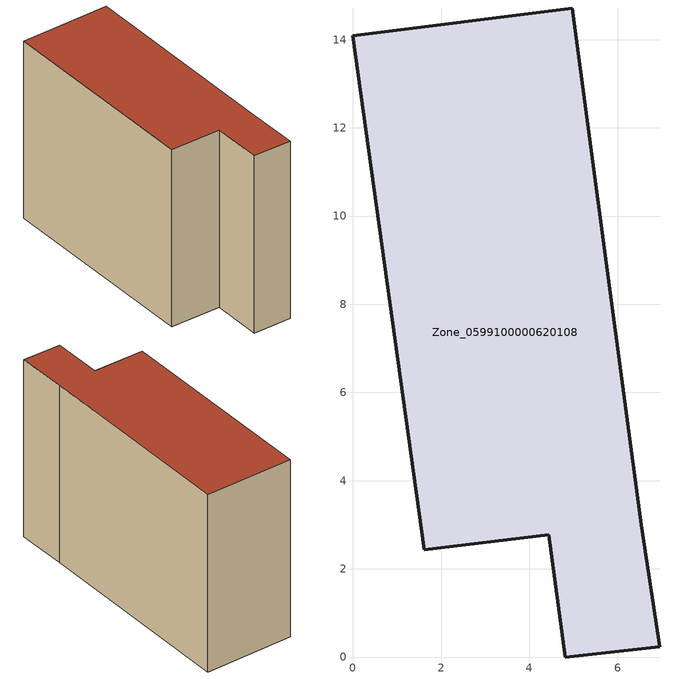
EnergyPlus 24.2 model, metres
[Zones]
Zone_0599100000620108
 floor ground (C_G): 6.54,3 6.95,0.23 4.81,0 4.44,2.77 1.61,2.43 0,14.09 4.97,14.72 z0
 wall outside (C_F): 4.97,14.72 0,14.09 1.61,2.43 4.44,2.77 4.81,0 6.95,0.23 6.54,3 4.97,14.72 z0:10.38
 roof outside (C_R): 6.54,3 4.97,14.72 0,14.09 1.61,2.43 4.44,2.77 4.81,0 6.95,0.23 z10.38
[BUILDING]
Pand.0599100000620108: North Axis=0; Terrain=City; Loads Convergence Tolerance Value=0.04; Temperature Convergence Tolerance Value=0.4; Solar Distribution=FullExterior; Maximum Number of Warmup Days=25; Minimum Number of Warmup Days=1
[Site:Location]
Rotterdam.The.Hague.AP_ZH_NLD Design_Conditions: Latitude=51.96; Longitude=4.45; Time Zone=1; Elevation=-4.5
[SITE:GROUNDTEMPERATURE:BUILDINGSURFACE]
18, 18, 18, 18, 18, 18, 18, 18, 18, 18, 18, 18
[MATERIAL] Thermal Absorptance=0.9; Solar Absorptance=0.7; Visible Absorptance=0.7
Name | Roughness | Thickness | Conductivity | Density | Specific Heat
G.TI.1946 | MediumSmooth | 0.15 | 1 | 540 | 1210
F.TI.1946 | Rough | 0.3 | 0.857143 | 1920 | 840
R.TI.1946 | MediumRough | 0.2 | 0.1 | 1500 | 1000
[CONSTRUCTION]
C_G: G.TI.1946
C_F: F.TI.1946
C_R: R.TI.1946
[ZONE]
Zone_0599100000620108: Type=1; Multiplier=1; Ceiling Height=Autocalculate; Volume=Autocalculate; Floor Area=autocalculate; Part of Total Floor Area=Yes
[ZONEINFILTRATION:DESIGNFLOWRATE]
Infil_Zone_0599100000620108: Zone or ZoneList or Space or SpaceList=Zone_0599100000620108; Schedule=AlwaysOn; Design Flow Rate Calculation Method=Flow/Area; Flow Rate per Floor Area=0.003; Constant Term Coefficient=1; Temperature Term Coefficient=0; Velocity Term Coefficient=0; Velocity Squared Term Coefficient=0
[HVACTEMPLATE:ZONE:IDEALLOADSAIRSYSTEM]
Zone_0599100000620108: Maximum Heating Supply Air Temperature=50; Minimum Cooling Supply Air Temperature=13; Maximum Heating Supply Air Humidity Ratio=0.0156; Minimum Cooling Supply Air Humidity Ratio=0.0077; Heating Limit=NoLimit; Cooling Limit=NoLimit; Dehumidification Control Type=ConstantSensibleHeatRatio; Cooling Sensible Heat Ratio=0.7; Dehumidification Setpoint=60; Humidification Control Type=None; Humidification Setpoint=30; Outdoor Air Method=None; Outdoor Air Flow Rate per Person=0.00944; Outdoor Air Flow Rate per Zone Floor Area=0; Outdoor Air Flow Rate per Zone=0; Demand Controlled Ventilation Type=None; Outdoor Air Economizer Type=NoEconomizer; Heat Recovery Type=None; Sensible Heat Recovery Effectiveness=0.7; Latent Heat Recovery Effectiveness=0.65
[ZONECONTROL:THERMOSTAT]
ThermostatControl_Zone_0599100000620108: Zone or ZoneList=Zone_0599100000620108; Control Type Schedule=DualSetpointControlType; Control 1=Thermostat_Zone_0599100000620108; Temperature Difference Between Cutout And Setpoint=0
[THERMOSTATSETPOINT:DUALSETPOINT]
Thermostat_Zone_0599100000620108: Heating Setpoint Temperature Schedule=HeatingSetpoint_Zone_0599100000620108; Cooling Setpoint Temperature Schedule=CoolingSetpoint_Zone_0599100000620108
[SCHEDULE:COMPACT]
HeatingSetpoint_Zone_0599100000620108: Through: 12/31, For: AllDays, Until: 24:00, 21
CoolingSetpoint_Zone_0599100000620108: Through: 12/31, For: AllDays, Until: 24:00, 24
DualSetpointControlType: Through: 12/31, For: AllDays, Until: 24:00, 4
AlwaysOn: Through: 12/31, For: AllDays, Until: 24:00, 1
